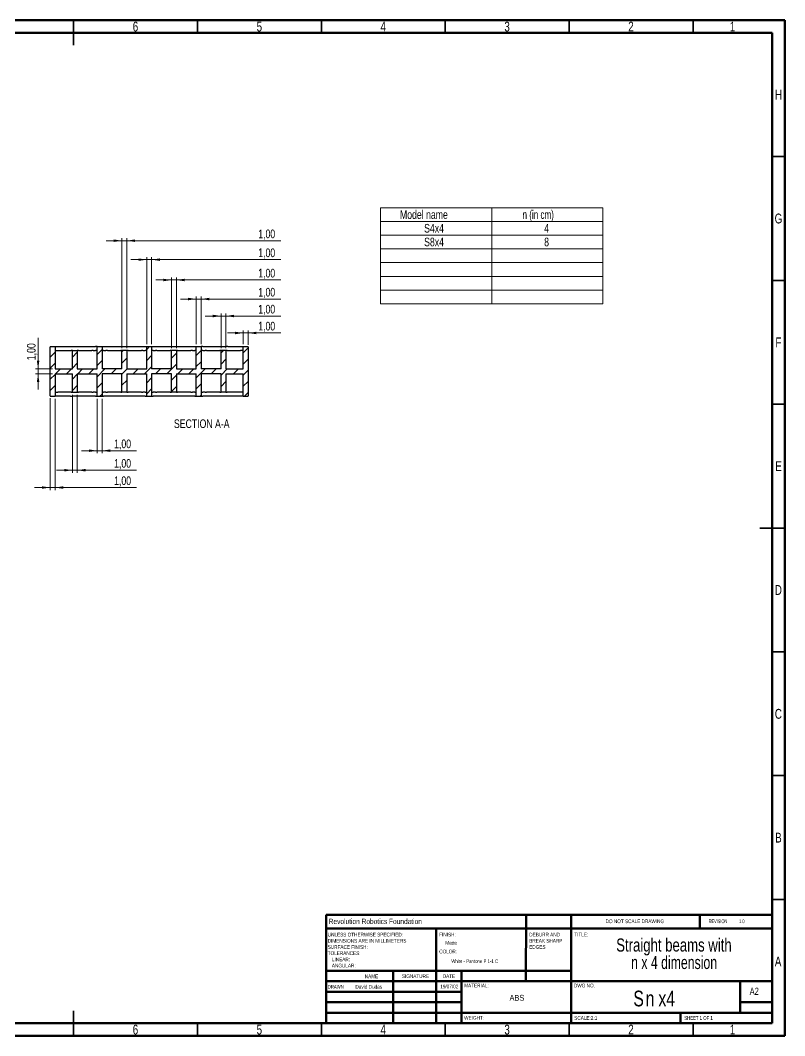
# Model space of a CAD drawing. Header units: millimetres. Extents: x 15 to 589, y 5 to 415.
# Drawn here: x 280.5 to 589, y 5 to 415 of the extents above; entities that cross this region are included whole.
import ezdxf

# ---------------------------------------------------------------- set-up
doc = ezdxf.new("R2010")
doc.units = ezdxf.units.MM
doc.styles.add('SLDTEXTSTYLE0', font='TXT', dxfattribs={"width": 0.75})
doc.styles.add('SLDTEXTSTYLE2', font='TXT', dxfattribs={"width": 0.686449})
doc.styles.add('SLDTEXTSTYLE3', font='TXT', dxfattribs={"width": 0.625})
doc.styles.add('SLDTEXTSTYLE4', font='TXT', dxfattribs={"width": 0.6875})
doc.styles.add('SLDTEXTSTYLE5', font='TXT', dxfattribs={"width": 0.695652})
doc.styles.add('SLDTEXTSTYLE6', font='TXT', dxfattribs={"width": 0.7})
doc.styles.add('SLDTEXTSTYLE7', font='TXT', dxfattribs={"width": 0.694444})
doc.dimstyles.new('SLDDIMSTYLE1', dxfattribs={"dimtxt": 3.5, "dimasz": 3.302, "dimexe": 0, "dimexo": 0.0625, "dimgap": 0.875, "dimtad": 1, "dimlfac": 0.5, "dimrnd": 1e-09, "dimzin": 12, "dimdsep": 46, "dimtxsty": 'SLDTEXTSTYLE0', "dimsah": 1, "dimcen": 0.09, "dimadec": 0, "dimazin": 3, "dimtfac": 1, "dimtmove": 0, "dimatfit": 0, "dimfxl": 0, "dimfrac": 2, "dimtolj": 1, "dimtzin": 12, "dimarcsym": 0})

# ---------------------------------------------------------------- blocks, each defined once
blk = doc.blocks.new('SW_NOTE_0_1')
at = {"color": 0, "linetype": 'Continuous', "lineweight": 0, "char_height": 1.5, "attachment_point": 1, "style": 'SLDTEXTSTYLE0'}
for s, insert in [('UNLESS OTHERWISE SPECIFIED:', (0, 1.93)), ('SURFACE FINISH:', (0, -3.07)), ('DIMENSIONS ARE IN MILLIMETERS', (0, -0.57)), ('TOLERANCES:', (0, -5.57)), ('LINEAR:', (1.69, -8.07)), ('ANGULAR:', (1.69, -10.57))]:
    blk.add_mtext(s, dxfattribs=dict(at, insert=insert))
blk = doc.blocks.new('SW_NOTE_0_2')
at = {"color": 0, "linetype": 'Continuous', "lineweight": 0, "char_height": 1.5, "attachment_point": 1, "style": 'SLDTEXTSTYLE0'}
for s, insert in [('DEBURR AND', (0, 1.93)), ('BREAK SHARP', (0, -0.57)), ('EDGES', (0, -3.07))]:
    blk.add_mtext(s, dxfattribs=dict(at, insert=insert))
blk = doc.blocks.new('SW_NOTE_0_3')
at = {"color": 0, "linetype": 'Continuous', "lineweight": 0, "char_height": 5.2917, "attachment_point": 2}
for s, insert, style in [('Straight beams with', (33.16, 6.82), 'SLDTEXTSTYLE0'), ('n x 4 dimension', (33.22, -0.23), 'SLDTEXTSTYLE6')]:
    blk.add_mtext(s, dxfattribs=dict(at, insert=insert, style=style))
blk = doc.blocks.new('SW_NOTE_0_4')
at = {"color": 0, "linetype": 'Continuous', "lineweight": 0, "char_height": 6.35, "attachment_point": 2, "style": 'SLDTEXTSTYLE0'}
for s, insert in [('S', (2.08, 8.19)), ('n', (6.71, 8.16)), ('x4', (13.44, 8.19))]:
    blk.add_mtext(s, dxfattribs=dict(at, insert=insert))
blk = doc.blocks.new('SW_TABLEANNOTATION_0')
at = {"color": 0, "linetype": 'Continuous', "lineweight": 18}
for p, q in [((0, 0), (0, -5.53)), ((0, 0), (44.88, 0)), ((44.88, 0), (44.88, -5.53)), ((44.88, 0), (89.76, 0)), ((89.76, 0), (89.76, -5.53)), ((0, -5.53), (0, -11.05)), ((0, -5.53), (44.88, -5.53)), ((44.88, -5.53), (44.88, -11.05)), ((44.88, -5.53), (89.76, -5.53)), ((89.76, -5.53), (89.76, -11.05)), ((0, -11.05), (0, -16.58)), ((0, -11.05), (44.88, -11.05)), ((44.88, -11.05), (44.88, -16.58)), ((44.88, -11.05), (89.76, -11.05)), ((89.76, -11.05), (89.76, -16.58)), ((0, -16.58), (0, -22.1)), ((0, -16.58), (44.88, -16.58)), ((44.88, -16.58), (44.88, -22.1)), ((44.88, -16.58), (89.76, -16.58)), ((89.76, -16.58), (89.76, -22.1)), ((0, -22.1), (0, -27.63)), ((0, -22.1), (44.88, -22.1)), ((44.88, -22.1), (44.88, -27.63)), ((44.88, -22.1), (89.76, -22.1)), ((89.76, -22.1), (89.76, -27.63)), ((0, -27.63), (0, -33.15)), ((0, -27.63), (44.88, -27.63)), ((44.88, -27.63), (44.88, -33.15)), ((44.88, -27.63), (89.76, -27.63)), ((89.76, -27.63), (89.76, -33.15)), ((0, -33.15), (0, -38.68)), ((0, -33.15), (44.88, -33.15)), ((44.88, -33.15), (44.88, -38.68)), ((44.88, -33.15), (89.76, -33.15)), ((89.76, -33.15), (89.76, -38.68)), ((0, -38.68), (44.88, -38.68)), ((44.88, -38.68), (89.76, -38.68))]:
    blk.add_line(p, q, dxfattribs=at)
at = {"color": 0, "linetype": 'Continuous', "lineweight": 0, "char_height": 3.5, "attachment_point": 1}
for s, insert, style in [('Model name', (7.82, -0.95), 'SLDTEXTSTYLE0'), ('n (in cm)', (57.3, -0.95), 'SLDTEXTSTYLE7'), ('S4x4', (17.57, -6.47), 'SLDTEXTSTYLE0'), ('4', (66.03, -6.47), 'SLDTEXTSTYLE0'), ('S8x4', (17.57, -12), 'SLDTEXTSTYLE0'), ('8', (66.03, -12), 'SLDTEXTSTYLE0')]:
    blk.add_mtext(s, dxfattribs=dict(at, insert=insert, style=style))
blk = doc.blocks.new('_D_14')
at = {"color": 7, "linetype": 'Continuous', "lineweight": 0}
for p, q in [((287.67, 274.22), (287.67, 286.81)), ((293.5, 274.22), (286.67, 274.22)), ((293.5, 272.22), (286.67, 272.22)), ((287.67, 274.22), (287.67, 272.22)), ((287.67, 272.22), (287.67, 265.87))]:
    blk.add_line(p, q, dxfattribs=at)
at = {"color": 7, "linetype": 'Continuous', "lineweight": 18}
for points in [[(287.67, 274.22), (288.18, 277.52), (287.17, 277.52)], [(287.67, 272.22), (287.17, 268.92), (288.18, 268.92)]]:
    blk.add_solid(points, dxfattribs=at)
at = {"color": 7, "linetype": 'Continuous', "lineweight": 18, "insert": (283.16, 277.76), "char_height": 3.5, "attachment_point": 1, "rotation": 90, "style": 'SLDTEXTSTYLE0'}
blk.add_mtext('1,00', dxfattribs=at)
blk = doc.blocks.new('_D_15')
at = {"color": 7, "linetype": 'Continuous', "lineweight": 0}
for p, q in [((370.5, 288.75), (364.15, 288.75)), ((370.5, 284.22), (370.5, 289.75)), ((370.5, 288.75), (372.5, 288.75)), ((372.5, 284.02), (372.5, 289.75)), ((372.5, 288.75), (385.57, 288.75))]:
    blk.add_line(p, q, dxfattribs=at)
at = {"color": 7, "linetype": 'Continuous', "lineweight": 18}
for points in [[(370.5, 288.75), (367.19, 289.25), (367.19, 288.24)], [(372.5, 288.75), (375.8, 288.24), (375.8, 289.25)]]:
    blk.add_solid(points, dxfattribs=at)
at = {"color": 7, "linetype": 'Continuous', "lineweight": 18, "insert": (376.52, 293.26), "char_height": 3.5, "attachment_point": 1, "style": 'SLDTEXTSTYLE0'}
blk.add_mtext('1,00', dxfattribs=at)
blk = doc.blocks.new('_D_16')
at = {"color": 7, "linetype": 'Continuous', "lineweight": 0}
for p, q in [((361.5, 295.6), (355.15, 295.6)), ((361.5, 282.62), (361.5, 296.6)), ((361.5, 295.6), (363.5, 295.6)), ((363.5, 282.62), (363.5, 296.6)), ((363.5, 295.6), (385.57, 295.6))]:
    blk.add_line(p, q, dxfattribs=at)
at = {"color": 7, "linetype": 'Continuous', "lineweight": 18}
for points in [[(361.5, 295.6), (358.19, 296.11), (358.19, 295.09)], [(363.5, 295.6), (366.8, 295.09), (366.8, 296.11)]]:
    blk.add_solid(points, dxfattribs=at)
at = {"color": 7, "linetype": 'Continuous', "lineweight": 18, "insert": (376.52, 300.11), "char_height": 3.5, "attachment_point": 1, "style": 'SLDTEXTSTYLE0'}
blk.add_mtext('1,00', dxfattribs=at)
blk = doc.blocks.new('_D_17')
at = {"color": 7, "linetype": 'Continuous', "lineweight": 0}
for p, q in [((351.5, 284.22), (351.5, 303.45)), ((353.5, 284.22), (353.5, 303.45)), ((351.5, 302.45), (345.15, 302.45)), ((351.5, 302.45), (353.5, 302.45)), ((353.5, 302.45), (385.57, 302.45))]:
    blk.add_line(p, q, dxfattribs=at)
at = {"color": 7, "linetype": 'Continuous', "lineweight": 18}
for points in [[(351.5, 302.45), (348.19, 302.96), (348.19, 301.94)], [(353.5, 302.45), (356.8, 301.94), (356.8, 302.96)]]:
    blk.add_solid(points, dxfattribs=at)
at = {"color": 7, "linetype": 'Continuous', "lineweight": 18, "insert": (376.52, 306.96), "char_height": 3.5, "attachment_point": 1, "style": 'SLDTEXTSTYLE0'}
blk.add_mtext('1,00', dxfattribs=at)
blk = doc.blocks.new('_D_18')
at = {"color": 7, "linetype": 'Continuous', "lineweight": 0}
for p, q in [((341.5, 310.14), (335.15, 310.14)), ((341.5, 282.62), (341.5, 311.14)), ((341.5, 310.14), (343.5, 310.14)), ((343.5, 282.62), (343.5, 311.14)), ((343.5, 310.14), (385.57, 310.14))]:
    blk.add_line(p, q, dxfattribs=at)
at = {"color": 7, "linetype": 'Continuous', "lineweight": 18}
for points in [[(341.5, 310.14), (338.19, 310.65), (338.19, 309.63)], [(343.5, 310.14), (346.8, 309.63), (346.8, 310.65)]]:
    blk.add_solid(points, dxfattribs=at)
at = {"color": 7, "linetype": 'Continuous', "lineweight": 18, "insert": (376.52, 314.65), "char_height": 3.5, "attachment_point": 1, "style": 'SLDTEXTSTYLE0'}
blk.add_mtext('1,00', dxfattribs=at)
blk = doc.blocks.new('_D_19')
at = {"color": 7, "linetype": 'Continuous', "lineweight": 0}
for p, q in [((331.5, 318.36), (325.15, 318.36)), ((331.5, 284.22), (331.5, 319.36)), ((331.5, 318.36), (333.5, 318.36)), ((333.5, 284.22), (333.5, 319.36)), ((333.5, 318.36), (385.57, 318.36))]:
    blk.add_line(p, q, dxfattribs=at)
at = {"color": 7, "linetype": 'Continuous', "lineweight": 18}
for points in [[(331.5, 318.36), (328.19, 318.86), (328.19, 317.85)], [(333.5, 318.36), (336.8, 317.85), (336.8, 318.86)]]:
    blk.add_solid(points, dxfattribs=at)
at = {"color": 7, "linetype": 'Continuous', "lineweight": 18, "insert": (376.52, 322.87), "char_height": 3.5, "attachment_point": 1, "style": 'SLDTEXTSTYLE0'}
blk.add_mtext('1,00', dxfattribs=at)
blk = doc.blocks.new('_D_20')
at = {"color": 7, "linetype": 'Continuous', "lineweight": 0}
for p, q in [((321.5, 326.01), (315.15, 326.01)), ((321.5, 282.62), (321.5, 327.01)), ((321.5, 326.01), (323.5, 326.01)), ((323.5, 282.62), (323.5, 327.01)), ((323.5, 326.01), (385.57, 326.01))]:
    blk.add_line(p, q, dxfattribs=at)
at = {"color": 7, "linetype": 'Continuous', "lineweight": 18}
for points in [[(321.5, 326.01), (318.19, 326.52), (318.19, 325.51)], [(323.5, 326.01), (326.8, 325.51), (326.8, 326.52)]]:
    blk.add_solid(points, dxfattribs=at)
at = {"color": 7, "linetype": 'Continuous', "lineweight": 18, "insert": (376.52, 330.52), "char_height": 3.5, "attachment_point": 1, "style": 'SLDTEXTSTYLE0'}
blk.add_mtext('1,00', dxfattribs=at)
blk = doc.blocks.new('_D_21')
at = {"color": 7, "linetype": 'Continuous', "lineweight": 0}
for p, q in [((311.5, 262.22), (311.5, 240.22)), ((313.5, 262.22), (313.5, 240.22)), ((311.5, 241.22), (305.15, 241.22)), ((313.5, 241.22), (311.5, 241.22)), ((313.5, 241.22), (327.4, 241.22))]:
    blk.add_line(p, q, dxfattribs=at)
at = {"color": 7, "linetype": 'Continuous', "lineweight": 18}
for points in [[(311.5, 241.22), (308.19, 241.73), (308.19, 240.71)], [(313.5, 241.22), (316.8, 240.71), (316.8, 241.73)]]:
    blk.add_solid(points, dxfattribs=at)
at = {"color": 7, "linetype": 'Continuous', "lineweight": 18, "insert": (318.35, 245.73), "char_height": 3.5, "attachment_point": 1, "style": 'SLDTEXTSTYLE0'}
blk.add_mtext('1,00', dxfattribs=at)
blk = doc.blocks.new('_D_22')
at = {"color": 7, "linetype": 'Continuous', "lineweight": 0}
for p, q in [((301.5, 263.82), (301.5, 232.33)), ((303.5, 263.82), (303.5, 232.33)), ((301.5, 233.33), (295.15, 233.33)), ((301.5, 233.33), (303.5, 233.33)), ((303.5, 233.33), (327.4, 233.33))]:
    blk.add_line(p, q, dxfattribs=at)
at = {"color": 7, "linetype": 'Continuous', "lineweight": 18}
for points in [[(301.5, 233.33), (298.19, 233.84), (298.19, 232.82)], [(303.5, 233.33), (306.8, 232.82), (306.8, 233.84)]]:
    blk.add_solid(points, dxfattribs=at)
at = {"color": 7, "linetype": 'Continuous', "lineweight": 18, "insert": (318.35, 237.84), "char_height": 3.5, "attachment_point": 1, "style": 'SLDTEXTSTYLE0'}
blk.add_mtext('1,00', dxfattribs=at)
blk = doc.blocks.new('_D_23')
at = {"color": 7, "linetype": 'Continuous', "lineweight": 0}
for p, q in [((292.5, 262.42), (292.5, 225.34)), ((294.5, 262.22), (294.5, 225.34)), ((292.5, 226.34), (286.15, 226.34)), ((292.5, 226.34), (294.5, 226.34)), ((294.5, 226.34), (327.4, 226.34))]:
    blk.add_line(p, q, dxfattribs=at)
at = {"color": 7, "linetype": 'Continuous', "lineweight": 18}
for points in [[(292.5, 226.34), (289.19, 226.85), (289.19, 225.83)], [(294.5, 226.34), (297.8, 225.83), (297.8, 226.85)]]:
    blk.add_solid(points, dxfattribs=at)
at = {"color": 7, "linetype": 'Continuous', "lineweight": 18, "insert": (318.35, 230.85), "char_height": 3.5, "attachment_point": 1, "style": 'SLDTEXTSTYLE0'}
blk.add_mtext('1,00', dxfattribs=at)

msp = doc.modelspace()

# ---------------------------------------------------------------- hatches: boundary and pattern name
at = {"linetype": 'Continuous', "lineweight": 18}
h = msp.add_hatch(dxfattribs=at)
h.set_pattern_fill('ANSI31', style=0)
edge = h.paths.add_edge_path(flags=0)
edge.add_line((303.495, 264.822), (303.495, 272.222))
edge.add_line((303.495, 272.222), (311.495, 272.222))
edge.add_line((311.495, 272.222), (311.495, 263.222))
edge.add_line((311.495, 263.222), (313.495, 263.222))
edge.add_line((313.495, 263.222), (313.495, 272.222))
edge.add_line((313.495, 272.222), (321.495, 272.222))
edge.add_line((321.495, 272.222), (321.495, 264.822))
edge.add_line((321.495, 264.822), (323.495, 264.822))
edge.add_line((323.495, 264.822), (323.495, 272.222))
edge.add_line((323.495, 272.222), (331.495, 272.222))
edge.add_line((331.495, 272.222), (331.495, 263.222))
edge.add_line((331.495, 263.222), (333.495, 263.222))
edge.add_line((333.495, 263.222), (333.495, 272.222))
edge.add_line((333.495, 272.222), (341.495, 272.222))
edge.add_line((341.495, 272.222), (341.495, 264.822))
edge.add_line((341.495, 264.822), (343.495, 264.822))
edge.add_line((343.495, 264.822), (343.495, 272.222))
edge.add_line((343.495, 272.222), (351.495, 272.222))
edge.add_line((351.495, 272.222), (351.495, 263.222))
edge.add_line((351.495, 263.222), (353.495, 263.222))
edge.add_line((353.495, 263.222), (353.495, 272.222))
edge.add_line((353.495, 272.222), (361.495, 272.222))
edge.add_line((361.495, 272.222), (361.495, 264.822))
edge.add_line((361.495, 264.822), (363.495, 264.822))
edge.add_line((363.495, 264.822), (363.495, 272.222))
edge.add_line((363.495, 272.222), (370.495, 272.222))
edge.add_line((370.495, 272.222), (370.495, 263.222))
edge.add_line((370.495, 263.222), (372.295, 263.222))
edge.add_arc((372.295, 263.422), 0.2, 270, 360)
edge.add_line((372.495, 263.422), (372.495, 283.022))
edge.add_arc((372.295, 283.022), 0.2, 0, 90)
edge.add_line((372.295, 283.222), (370.495, 283.222))
edge.add_line((370.495, 283.222), (370.495, 274.222))
edge.add_line((370.495, 274.222), (363.495, 274.222))
edge.add_line((363.495, 274.222), (363.495, 281.622))
edge.add_line((363.495, 281.622), (361.495, 281.622))
edge.add_line((361.495, 281.622), (361.495, 274.222))
edge.add_line((361.495, 274.222), (353.495, 274.222))
edge.add_line((353.495, 274.222), (353.495, 283.222))
edge.add_line((353.495, 283.222), (351.495, 283.222))
edge.add_line((351.495, 283.222), (351.495, 274.222))
edge.add_line((351.495, 274.222), (343.495, 274.222))
edge.add_line((343.495, 274.222), (343.495, 281.622))
edge.add_line((343.495, 281.622), (341.495, 281.622))
edge.add_line((341.495, 281.622), (341.495, 274.222))
edge.add_line((341.495, 274.222), (333.495, 274.222))
edge.add_line((333.495, 274.222), (333.495, 283.222))
edge.add_line((333.495, 283.222), (331.495, 283.222))
edge.add_line((331.495, 283.222), (331.495, 274.222))
edge.add_line((331.495, 274.222), (323.495, 274.222))
edge.add_line((323.495, 274.222), (323.495, 281.622))
edge.add_line((323.495, 281.622), (321.495, 281.622))
edge.add_line((321.495, 281.622), (321.495, 274.222))
edge.add_line((321.495, 274.222), (313.495, 274.222))
edge.add_line((313.495, 274.222), (313.495, 283.222))
edge.add_line((313.495, 283.222), (311.495, 283.222))
edge.add_line((311.495, 283.222), (311.495, 274.222))
edge.add_line((311.495, 274.222), (303.495, 274.222))
edge.add_line((303.495, 274.222), (303.495, 281.622))
edge.add_line((303.495, 281.622), (301.495, 281.622))
edge.add_line((301.495, 281.622), (301.495, 274.222))
edge.add_line((301.495, 274.222), (294.495, 274.222))
edge.add_line((294.495, 274.222), (294.495, 283.222))
edge.add_line((294.495, 283.222), (292.695, 283.222))
edge.add_arc((292.695, 283.022), 0.2, 90, 180)
edge.add_line((292.495, 283.022), (292.495, 263.422))
edge.add_arc((292.695, 263.422), 0.2, 180, 270)
edge.add_line((292.695, 263.222), (294.495, 263.222))
edge.add_line((294.495, 263.222), (294.495, 272.222))
edge.add_line((294.495, 272.222), (301.495, 272.222))
edge.add_line((301.495, 272.222), (301.495, 264.822))
edge.add_line((301.495, 264.822), (303.495, 264.822))

# ---------------------------------------------------------------- linework, layer by layer
at = {"color": 7, "linetype": 'Continuous', "lineweight": 70}
for p, q in [((15, 415), (589, 415)), ((589, 415), (589, 5)), ((20, 410), (584, 410)), ((584, 410), (584, 10)), ((584, 10), (20, 10)), ((589, 5), (15, 5))]:
    msp.add_line(p, q, dxfattribs=at)
at = {"color": 7, "linetype": 'Continuous', "lineweight": 35}
for p, q in [((302, 415), (302, 405)), ((302, 410), (302, 415)), ((352, 410), (352, 415)), ((402, 410), (402, 415)), ((452, 410), (452, 415)), ((502, 410), (502, 415)), ((552, 410), (552, 415)), ((584, 360), (589, 360)), ((584, 310), (589, 310)), ((584, 260), (589, 260)), ((589, 210), (579, 210)), ((584, 210), (589, 210)), ((584, 160), (589, 160)), ((584, 110), (589, 110)), ((584, 60), (589, 60)), ((302, 5), (302, 15)), ((302, 10), (302, 5)), ((352, 10), (352, 5)), ((402, 10), (402, 5)), ((452, 10), (452, 5)), ((502, 10), (502, 5)), ((552, 10), (552, 5))]:
    msp.add_line(p, q, dxfattribs=at)
at = {"color": 7, "linetype": 'Continuous', "lineweight": 25}
for p, q in [((292.495, 263.422), (292.495, 283.022)), ((292.695, 283.222), (294.495, 283.222)), ((294.495, 283.222), (294.495, 274.222)), ((294.495, 283.222), (300.772, 283.222)), ((300.772, 283.222), (301.371, 283.222)), ((301.371, 283.222), (310.895, 283.222)), ((311.495, 283.222), (310.895, 283.222)), ((311.495, 274.222), (311.495, 283.222)), ((311.495, 283.222), (313.495, 283.222)), ((313.495, 283.222), (313.495, 274.222)), ((313.495, 283.222), (331.495, 283.222)), ((331.495, 274.222), (331.495, 283.222)), ((331.495, 283.222), (333.495, 283.222)), ((333.495, 283.222), (333.495, 274.222)), ((333.495, 283.222), (351.495, 283.222)), ((351.495, 274.222), (351.495, 283.222)), ((351.495, 283.222), (353.495, 283.222)), ((353.495, 283.222), (353.495, 274.222)), ((354.095, 283.222), (353.495, 283.222)), ((354.095, 283.222), (363.62, 283.222)), ((364.218, 283.222), (363.62, 283.222)), ((364.218, 283.222), (370.495, 283.222)), ((370.495, 274.222), (370.495, 283.222)), ((370.495, 283.222), (372.295, 283.222)), ((372.495, 283.022), (372.495, 263.422)), ((294.495, 281.622), (295.68, 281.622)), ((295.68, 281.622), (301.022, 281.622)), ((301.495, 281.622), (301.022, 281.622)), ((301.495, 274.222), (301.495, 281.622)), ((301.495, 281.622), (303.495, 281.622)), ((303.495, 281.622), (303.495, 274.222)), ((303.969, 281.622), (303.495, 281.622)), ((303.969, 281.622), (309.338, 281.622)), ((309.925, 281.622), (309.338, 281.622)), ((309.925, 281.622), (310.895, 281.622)), ((311.495, 281.622), (310.895, 281.622)), ((314.095, 281.622), (313.495, 281.622)), ((314.095, 281.622), (315.066, 281.622)), ((315.652, 281.622), (315.066, 281.622)), ((315.652, 281.622), (321.022, 281.622)), ((321.495, 281.622), (321.022, 281.622)), ((321.495, 274.222), (321.495, 281.622)), ((323.495, 281.622), (321.495, 281.622)), ((323.495, 281.622), (323.495, 274.222)), ((323.969, 281.622), (323.495, 281.622)), ((323.969, 281.622), (329.338, 281.622)), ((329.925, 281.622), (329.338, 281.622)), ((329.925, 281.622), (330.895, 281.622)), ((331.495, 281.622), (330.895, 281.622)), ((334.095, 281.622), (333.495, 281.622)), ((334.095, 281.622), (335.066, 281.622)), ((335.652, 281.622), (335.066, 281.622)), ((335.652, 281.622), (341.022, 281.622)), ((341.495, 281.622), (341.022, 281.622)), ((341.495, 274.222), (341.495, 281.622)), ((343.495, 281.622), (341.495, 281.622)), ((343.495, 281.622), (343.495, 274.222)), ((343.969, 281.622), (343.495, 281.622)), ((343.969, 281.622), (349.338, 281.622)), ((349.925, 281.622), (349.338, 281.622)), ((349.925, 281.622), (350.895, 281.622)), ((351.495, 281.622), (350.895, 281.622)), ((354.095, 281.622), (353.495, 281.622)), ((354.095, 281.622), (355.066, 281.622)), ((355.652, 281.622), (355.066, 281.622)), ((355.652, 281.622), (361.022, 281.622)), ((361.495, 281.622), (361.022, 281.622)), ((361.495, 274.222), (361.495, 281.622)), ((363.495, 281.622), (361.495, 281.622)), ((363.495, 281.622), (363.495, 274.222)), ((363.969, 281.622), (363.495, 281.622)), ((363.969, 281.622), (369.311, 281.622)), ((370.495, 281.622), (369.311, 281.622)), ((294.495, 274.222), (301.495, 274.222)), ((294.495, 272.222), (301.495, 272.222)), ((294.495, 272.222), (294.495, 263.222)), ((301.495, 264.822), (301.495, 272.222)), ((303.495, 274.222), (311.495, 274.222)), ((303.495, 272.222), (311.495, 272.222)), ((303.495, 272.222), (303.495, 264.822)), ((311.495, 263.222), (311.495, 272.222)), ((321.495, 274.222), (313.495, 274.222)), ((321.495, 272.222), (313.495, 272.222)), ((313.495, 272.222), (313.495, 263.222)), ((321.495, 264.822), (321.495, 272.222)), ((323.495, 274.222), (331.495, 274.222)), ((323.495, 272.222), (331.495, 272.222)), ((323.495, 272.222), (323.495, 264.822)), ((331.495, 263.222), (331.495, 272.222)), ((341.495, 274.222), (333.495, 274.222)), ((341.495, 272.222), (333.495, 272.222)), ((333.495, 272.222), (333.495, 263.222)), ((341.495, 264.822), (341.495, 272.222)), ((343.495, 274.222), (351.495, 274.222)), ((343.495, 272.222), (351.495, 272.222)), ((343.495, 272.222), (343.495, 264.822)), ((351.495, 263.222), (351.495, 272.222)), ((361.495, 274.222), (353.495, 274.222)), ((361.495, 272.222), (353.495, 272.222)), ((353.495, 272.222), (353.495, 263.222)), ((361.495, 264.822), (361.495, 272.222)), ((363.495, 274.222), (370.495, 274.222)), ((363.495, 272.222), (370.495, 272.222)), ((363.495, 272.222), (363.495, 264.822)), ((370.495, 263.222), (370.495, 272.222)), ((292.695, 263.222), (294.495, 263.222)), ((294.495, 264.822), (295.68, 264.822)), ((300.772, 263.222), (294.495, 263.222)), ((301.022, 264.822), (295.68, 264.822)), ((300.772, 263.222), (301.371, 263.222)), ((301.022, 264.822), (301.495, 264.822)), ((310.895, 263.222), (301.371, 263.222)), ((301.495, 264.822), (303.495, 264.822)), ((303.495, 264.822), (303.969, 264.822)), ((309.338, 264.822), (303.969, 264.822)), ((309.338, 264.822), (309.925, 264.822)), ((310.895, 264.822), (309.925, 264.822)), ((310.895, 264.822), (311.495, 264.822)), ((310.895, 263.222), (311.495, 263.222)), ((311.495, 263.222), (313.495, 263.222)), ((313.495, 264.822), (314.095, 264.822)), ((313.495, 263.222), (314.095, 263.222)), ((315.066, 264.822), (314.095, 264.822)), ((330.895, 263.222), (314.095, 263.222)), ((315.066, 264.822), (315.652, 264.822)), ((321.022, 264.822), (315.652, 264.822)), ((321.022, 264.822), (321.495, 264.822)), ((323.495, 264.822), (321.495, 264.822)), ((323.495, 264.822), (323.969, 264.822)), ((329.338, 264.822), (323.969, 264.822)), ((329.338, 264.822), (329.925, 264.822)), ((330.895, 264.822), (329.925, 264.822)), ((330.895, 264.822), (331.495, 264.822)), ((330.895, 263.222), (331.495, 263.222)), ((331.495, 263.222), (333.495, 263.222)), ((333.495, 264.822), (334.095, 264.822)), ((333.495, 263.222), (334.095, 263.222)), ((335.066, 264.822), (334.095, 264.822)), ((350.895, 263.222), (334.095, 263.222)), ((335.066, 264.822), (335.652, 264.822)), ((341.022, 264.822), (335.652, 264.822)), ((341.022, 264.822), (341.495, 264.822)), ((343.495, 264.822), (341.495, 264.822)), ((343.495, 264.822), (343.969, 264.822)), ((349.338, 264.822), (343.969, 264.822)), ((349.338, 264.822), (349.925, 264.822)), ((350.895, 264.822), (349.925, 264.822)), ((350.895, 264.822), (351.495, 264.822)), ((350.895, 263.222), (351.495, 263.222)), ((351.495, 263.222), (353.495, 263.222)), ((353.495, 264.822), (354.095, 264.822)), ((353.495, 263.222), (354.095, 263.222)), ((355.066, 264.822), (354.095, 264.822)), ((363.62, 263.222), (354.095, 263.222)), ((355.066, 264.822), (355.652, 264.822)), ((361.022, 264.822), (355.652, 264.822)), ((361.022, 264.822), (361.495, 264.822)), ((363.495, 264.822), (361.495, 264.822)), ((363.495, 264.822), (363.969, 264.822)), ((364.218, 263.222), (363.62, 263.222)), ((369.311, 264.822), (363.969, 264.822)), ((370.495, 263.222), (364.218, 263.222)), ((370.495, 264.822), (369.311, 264.822)), ((370.495, 263.222), (372.295, 263.222))]:
    msp.add_line(p, q, dxfattribs=at)
at = {"color": 7, "linetype": 'Continuous', "lineweight": 50}
for p, q in [((404, 53.839), (403.976, 10)), ((404, 53.839), (584, 53.839)), ((484.6, 53.839), (484.585, 26.956)), ((502.8, 53.839), (502.776, 9.946)), ((554.797, 48.226), (554.8, 53.839)), ((583.997, 48.226), (403.997, 48.226)), ((448.396, 48.226), (448.375, 9.976)), ((502.8, 31.25), (404, 31.25)), ((430.991, 31.25), (430.991, 10)), ((458.6, 10), (458.6, 31.25)), ((458.6, 27), (404, 27)), ((458.6, 27), (584, 27)), ((571, 14.25), (571, 27)), ((458.6, 22.75), (404, 22.75)), ((458.6, 18.5), (404, 18.5)), ((584, 18.5), (571, 18.5)), ((404, 14.25), (584, 14.25)), ((547, 10), (547, 14.25))]:
    msp.add_line(p, q, dxfattribs=at)
at = {"color": 7, "linetype": 'Continuous', "lineweight": 25}
for centre, start, end in [((292.695, 283.022), 90, 180), ((372.295, 283.022), 0, 90), ((292.695, 263.422), 180, 270), ((372.295, 263.422), 270, 360)]:
    msp.add_arc(centre, 0.2, start, end, dxfattribs=at)

# ---------------------------------------------------------------- block references
at = {"color": 7, "linetype": 'Continuous', "lineweight": 0}
for name, p in [('SW_TABLEANNOTATION_0', (425.903, 339.243)), ('SW_NOTE_0_1', (404.554, 44.632)), ('SW_NOTE_0_2', (485.894, 44.632)), ('SW_NOTE_0_3', (511.147, 37.444)), ('SW_NOTE_0_4', (527.955, 14.996))]:
    msp.add_blockref(name, p, dxfattribs=at)

# ---------------------------------------------------------------- texts
for s, insert, char_height, attachment_point, style in [('6', (326.96, 414.452), 3.969, 2, 'SLDTEXTSTYLE0'), ('5', (376.96, 414.452), 3.969, 2, 'SLDTEXTSTYLE0'), ('4', (426.96, 414.452), 3.969, 2, 'SLDTEXTSTYLE0'), ('3', (476.96, 414.452), 3.969, 2, 'SLDTEXTSTYLE0'), ('2', (526.96, 414.452), 3.969, 2, 'SLDTEXTSTYLE0'), ('1', (567.96, 414.452), 3.969, 2, 'SLDTEXTSTYLE0'), ('H', (586.49, 386.952), 3.969, 2, 'SLDTEXTSTYLE0'), ('G', (586.487, 336.952), 3.969, 2, 'SLDTEXTSTYLE0'), ('F', (586.458, 286.952), 3.969, 2, 'SLDTEXTSTYLE0'), ('SECTION A-A', (353.716, 253.864), 3.5, 2, 'SLDTEXTSTYLE0'), ('E', (586.508, 236.952), 3.969, 2, 'SLDTEXTSTYLE0'), ('D', (586.453, 186.952), 3.969, 2, 'SLDTEXTSTYLE0'), ('C', (586.459, 136.952), 3.969, 2, 'SLDTEXTSTYLE0'), ('B', (586.471, 86.952), 3.969, 2, 'SLDTEXTSTYLE0'), ('Revolution Robotics Foundation', (404.963, 52.212), 2.11667, 1, 'SLDTEXTSTYLE0'), ('DO NOT SCALE DRAWING', (516.715, 51.937), 1.5, 1, 'SLDTEXTSTYLE0'), ('REVISION           1.0', (558.327, 51.937), 1.5, 1, 'SLDTEXTSTYLE3'), ('FINISH:', (449.564, 46.566), 1.5, 1, 'SLDTEXTSTYLE0'), ('TITLE:', (504.09, 46.576), 1.5, 1, 'SLDTEXTSTYLE0'), ('Matte', (452.005, 43.238), 1.4986, 1, 'SLDTEXTSTYLE0'), ('COLOR:', (449.564, 39.742), 1.5, 1, 'SLDTEXTSTYLE0'), ('A', (586.34, 36.952), 3.969, 2, 'SLDTEXTSTYLE0'), ('White - Pantone P 1-1 C', (463.897, 35.826), 1.4986, 2, 'SLDTEXTSTYLE5'), ('NAME', (419.506, 29.716), 1.5, 1, 'SLDTEXTSTYLE0'), ('SIGNATURE', (434.494, 29.776), 1.5, 1, 'SLDTEXTSTYLE0'), ('DATE', (451.008, 29.776), 1.5, 1, 'SLDTEXTSTYLE0'), ('DRAWN', (404.554, 25.505), 1.5, 1, 'SLDTEXTSTYLE2'), ('David Dudas', (421.125, 25.503), 1.4986, 2, 'SLDTEXTSTYLE0'), ('19/07/02', (453.647, 25.603), 1.4986, 2, 'SLDTEXTSTYLE0'), ('MATERIAL:', (459.646, 25.986), 1.5, 1, 'SLDTEXTSTYLE0'), ('DWG NO.', (503.953, 25.986), 1.5, 1, 'SLDTEXTSTYLE0'), ('ABS', (480.918, 21.486), 2.3813, 2, 'SLDTEXTSTYLE0'), ('A2', (574.871, 24.406), 2.9104, 1, 'SLDTEXTSTYLE0'), ('WEIGHT:', (459.618, 12.949), 1.4986, 1, 'SLDTEXTSTYLE0'), ('SCALE:2:1', (504.074, 12.9), 1.5, 1, 'SLDTEXTSTYLE0'), ('SHEET 1 OF 1', (548.478, 12.9), 1.5, 1, 'SLDTEXTSTYLE4'), ('6', (326.96, 9.452), 3.969, 2, 'SLDTEXTSTYLE0'), ('5', (376.96, 9.452), 3.969, 2, 'SLDTEXTSTYLE0'), ('4', (426.96, 9.452), 3.969, 2, 'SLDTEXTSTYLE0'), ('3', (476.96, 9.452), 3.969, 2, 'SLDTEXTSTYLE0'), ('2', (526.96, 9.452), 3.969, 2, 'SLDTEXTSTYLE0'), ('1', (567.96, 9.452), 3.969, 2, 'SLDTEXTSTYLE0')]:
    msp.add_mtext(s, dxfattribs=dict(at, insert=insert, char_height=char_height, attachment_point=attachment_point, style=style))

# ---------------------------------------------------------------- dimensions: what is measured, and where the dimension line sits
at = {"color": 7, "linetype": 'Continuous', "lineweight": 18}
for base, p1, p2, angle, picture, middle in [((323.495, 326.013), (321.495, 281.622), (323.495, 281.622), 0, '_D_20', (381.046, 326.013)), ((287.673, 272.222), (294.495, 274.222), (294.495, 272.222), 90, '_D_14', (287.673, 282.286))]:
    dim = msp.add_linear_dim(base=base, p1=p1, p2=p2, angle=angle, dimstyle='SLDDIMSTYLE1', dxfattribs=at)
    dim.commit()
    dim.dimension.update_dxf_attribs({"geometry": picture, "text_midpoint": middle, "dimtype": 160})
for base, p1, p2, picture, middle in [((333.495, 318.355), (331.495, 283.222), (333.495, 283.222), '_D_19', (381.046, 318.355)), ((343.495, 310.142), (341.495, 281.622), (343.495, 281.622), '_D_18', (381.046, 310.142)), ((353.495, 302.449), (351.495, 283.222), (353.495, 283.222), '_D_17', (381.046, 302.449)), ((363.495, 295.597), (361.495, 281.622), (363.495, 281.622), '_D_16', (381.046, 295.597)), ((372.495, 288.746), (370.495, 283.222), (372.495, 283.022), '_D_15', (381.046, 288.746)), ((294.495, 226.34), (292.495, 263.422), (294.495, 263.222), '_D_23', (322.873, 226.34)), ((303.495, 233.331), (301.495, 264.822), (303.495, 264.822), '_D_22', (322.873, 233.331)), ((311.495, 241.222), (313.495, 263.222), (311.495, 263.222), '_D_21', (322.873, 241.222))]:
    dim = msp.add_linear_dim(base=base, p1=p1, p2=p2, dimstyle='SLDDIMSTYLE1', dxfattribs=at)
    dim.commit()
    dim.dimension.update_dxf_attribs({"geometry": picture, "text_midpoint": middle, "dimtype": 160})

doc.saveas('drawing.dxf')
